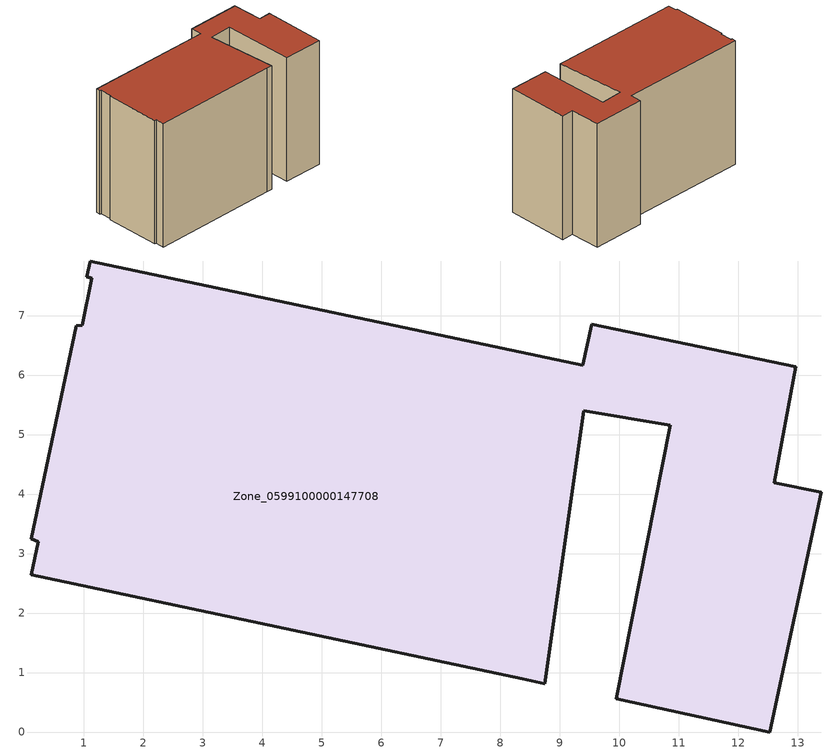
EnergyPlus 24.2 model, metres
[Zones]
Zone_0599100000147708
 floor ground (C_G): 1.11,7.92 9.39,6.17 9.54,6.86 12.97,6.14 12.61,4.19 13.4,4.03 12.53,0 9.95,0.56 10.86,5.15 9.41,5.4 8.75,0.81 8.37,0.9 0.12,2.64 0.24,3.2 0.12,3.25 0.88,6.83 0.98,6.83 1.14,7.63 1.05,7.65 z0
 wall outside (C_F): 12.53,0 13.4,4.03 12.61,4.19 12.97,6.14 9.54,6.86 9.39,6.17 1.11,7.92 1.05,7.65 1.14,7.63 0.98,6.83 0.88,6.83 0.12,3.25 0.24,3.2 0.12,2.64 8.37,0.9 8.75,0.81 9.41,5.4 10.86,5.15 9.95,0.56 12.53,0 z0:8.47
 roof outside (C_R): 9.39,6.17 1.11,7.92 1.05,7.65 1.14,7.63 0.98,6.83 0.88,6.83 0.12,3.25 0.24,3.2 0.12,2.64 8.37,0.9 8.75,0.81 9.41,5.4 10.86,5.15 9.95,0.56 12.53,0 13.4,4.03 12.61,4.19 12.97,6.14 9.54,6.86 z8.47
[BUILDING]
Pand.0599100000147708: North Axis=0; Terrain=City; Loads Convergence Tolerance Value=0.04; Temperature Convergence Tolerance Value=0.4; Solar Distribution=FullExterior; Maximum Number of Warmup Days=25; Minimum Number of Warmup Days=1
[Site:Location]
Rotterdam.The.Hague.AP_ZH_NLD Design_Conditions: Latitude=51.96; Longitude=4.45; Time Zone=1; Elevation=-4.5
[SITE:GROUNDTEMPERATURE:BUILDINGSURFACE]
18, 18, 18, 18, 18, 18, 18, 18, 18, 18, 18, 18
[MATERIAL] Thermal Absorptance=0.9; Solar Absorptance=0.7; Visible Absorptance=0.7
Name | Roughness | Thickness | Conductivity | Density | Specific Heat
G.TC.1975-1991 | MediumSmooth | 0.15 | 0.288461 | 540 | 1210
F.TC.1975-1991 | Rough | 0.3 | 0.230769 | 1920 | 840
R.TC.1975-1991 | MediumRough | 0.2 | 0.153846 | 1500 | 1000
[CONSTRUCTION]
C_G: G.TC.1975-1991
C_F: F.TC.1975-1991
C_R: R.TC.1975-1991
[ZONE]
Zone_0599100000147708: Type=1; Multiplier=1; Ceiling Height=Autocalculate; Volume=Autocalculate; Floor Area=autocalculate; Part of Total Floor Area=Yes
[ZONEINFILTRATION:DESIGNFLOWRATE]
Infil_Zone_0599100000147708: Zone or ZoneList or Space or SpaceList=Zone_0599100000147708; Schedule=AlwaysOn; Design Flow Rate Calculation Method=Flow/Area; Flow Rate per Floor Area=0.003; Constant Term Coefficient=1; Temperature Term Coefficient=0; Velocity Term Coefficient=0; Velocity Squared Term Coefficient=0
[HVACTEMPLATE:ZONE:IDEALLOADSAIRSYSTEM]
Zone_0599100000147708: Maximum Heating Supply Air Temperature=50; Minimum Cooling Supply Air Temperature=13; Maximum Heating Supply Air Humidity Ratio=0.0156; Minimum Cooling Supply Air Humidity Ratio=0.0077; Heating Limit=NoLimit; Cooling Limit=NoLimit; Dehumidification Control Type=ConstantSensibleHeatRatio; Cooling Sensible Heat Ratio=0.7; Dehumidification Setpoint=60; Humidification Control Type=None; Humidification Setpoint=30; Outdoor Air Method=None; Outdoor Air Flow Rate per Person=0.00944; Outdoor Air Flow Rate per Zone Floor Area=0; Outdoor Air Flow Rate per Zone=0; Demand Controlled Ventilation Type=None; Outdoor Air Economizer Type=NoEconomizer; Heat Recovery Type=None; Sensible Heat Recovery Effectiveness=0.7; Latent Heat Recovery Effectiveness=0.65
[ZONECONTROL:THERMOSTAT]
ThermostatControl_Zone_0599100000147708: Zone or ZoneList=Zone_0599100000147708; Control Type Schedule=DualSetpointControlType; Control 1=Thermostat_Zone_0599100000147708; Temperature Difference Between Cutout And Setpoint=0
[THERMOSTATSETPOINT:DUALSETPOINT]
Thermostat_Zone_0599100000147708: Heating Setpoint Temperature Schedule=HeatingSetpoint_Zone_0599100000147708; Cooling Setpoint Temperature Schedule=CoolingSetpoint_Zone_0599100000147708
[SCHEDULE:COMPACT]
HeatingSetpoint_Zone_0599100000147708: Through: 12/31, For: AllDays, Until: 24:00, 21
CoolingSetpoint_Zone_0599100000147708: Through: 12/31, For: AllDays, Until: 24:00, 24
DualSetpointControlType: Through: 12/31, For: AllDays, Until: 24:00, 4
AlwaysOn: Through: 12/31, For: AllDays, Until: 24:00, 1
